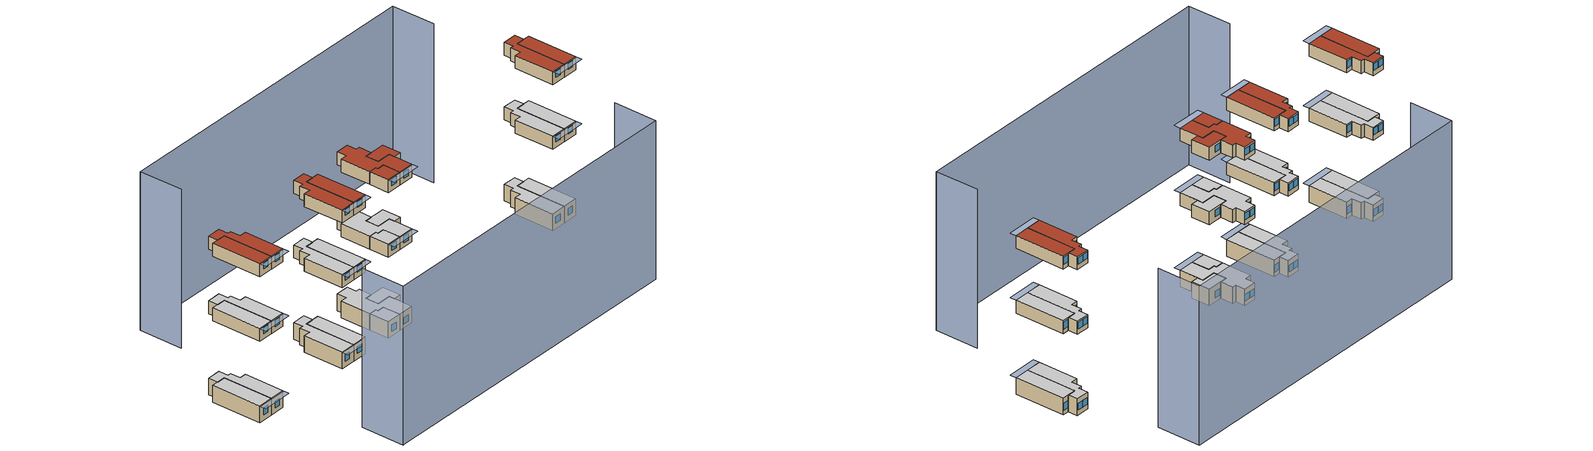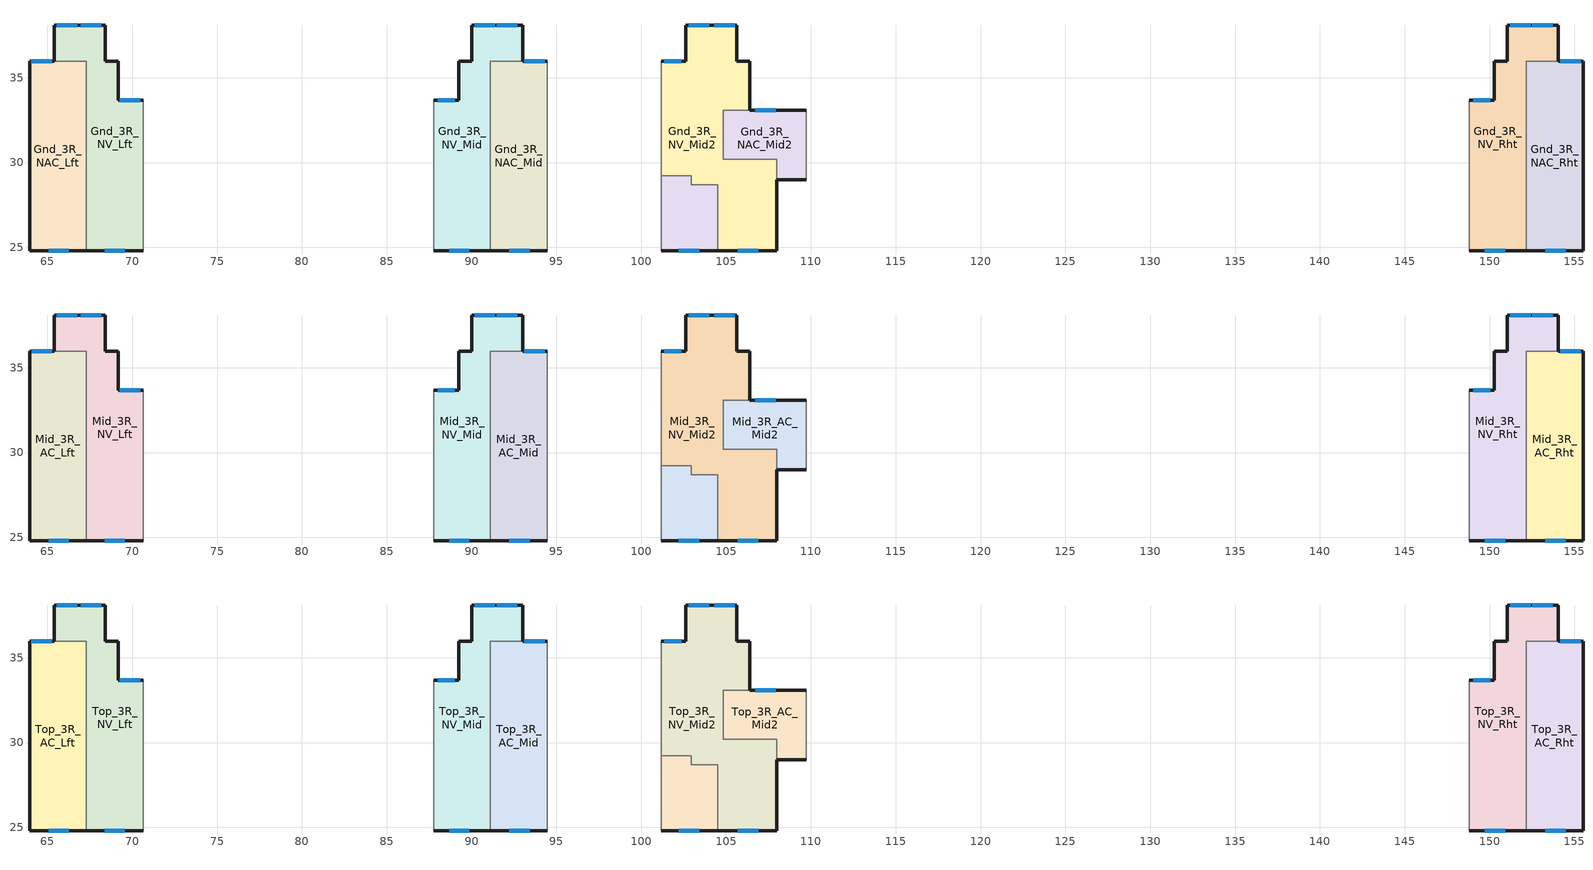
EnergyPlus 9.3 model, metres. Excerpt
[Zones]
Gnd_3R_NAC_Mid2
 floor ground (Exterior Floor): 104.52,28.69 104.52,24.8 101.17,24.8 101.17,29.23 102.94,29.23 102.94,28.69 z0; 109.72,33.07 109.72,28.97 107.99,28.97 107.99,30.19 104.83,30.19 104.83,33.07 z0
 wall outside (Exterior Wall): 101.17,24.8 104.52,24.8 / 107.99,28.97 109.72,28.97 / 109.72,33.07 106.39,33.07 z0:3.6
 wall to Gnd_3R_NV_Mid2 (Interior Wall): 104.52,24.8 104.52,28.69 102.94,28.69 102.94,29.23 101.17,29.23 / 106.39,33.07 104.83,33.07 104.83,30.19 107.99,30.19 107.99,28.97 z0:3.6
 wall adiabatic (Interior Wall): 101.17,29.23 101.17,24.8 / 109.72,28.97 109.72,33.07 z0:3.6
 window (Exterior Window): 107.93,33.07 106.73,33.07 z0.87:2.28; 102.2,24.8 103.4,24.8 z1:2.41
 ceiling adiabatic (Interior Ceiling): 101.17,29.23 101.17,24.8 104.52,24.8 104.52,28.69 102.94,28.69 102.94,29.23 z3.6; 104.83,33.07 104.83,30.19 107.99,30.19 107.99,28.97 109.72,28.97 109.72,33.07 z3.6
Gnd_3R_NV_Mid2
 floor ground (Exterior Floor): 106.39,35.97 106.39,33.07 104.83,33.07 104.83,30.19 107.99,30.19 107.99,24.8 104.52,24.8 104.52,28.69 102.94,28.69 102.94,29.23 101.17,29.23 101.17,35.97 102.62,35.97 102.62,38.09 105.62,38.09 105.62,35.97 z0
 wall outside (Exterior Wall): 106.39,33.07 106.39,35.97 105.62,35.97 105.62,38.09 102.62,38.09 102.62,35.97 101.17,35.97 / 104.52,24.8 107.99,24.8 107.99,28.97 z0:3.6
 wall adiabatic (Interior Wall): 101.17,35.97 101.17,29.23 z0:3.6
 window (Exterior Window): 104,38.09 102.8,38.09 / 105.5,38.09 104.3,38.09 z0.98:2.39; 105.69,24.8 106.89,24.8 z0.86:2.28; 102.35,35.97 101.35,35.97 z0.95:2.08
 ceiling adiabatic (Interior Ceiling): 102.62,38.09 102.62,35.97 101.17,35.97 101.17,29.23 102.94,29.23 102.94,28.69 104.52,28.69 104.52,24.8 107.99,24.8 107.99,30.19 104.83,30.19 104.83,33.07 106.39,33.07 106.39,35.97 105.62,35.97 105.62,38.09 z3.6
Gnd_3R_NV_Mid
 floor ground (Exterior Floor): 93.01,38.09 93.01,35.97 91.11,35.97 91.11,24.8 87.76,24.8 87.76,33.68 89.24,33.68 89.24,35.97 90.01,35.97 90.01,38.09 z0
 wall outside (Exterior Wall): 87.76,24.8 91.11,24.8 / 93.01,35.97 93.01,38.09 90.01,38.09 90.01,35.97 89.24,35.97 89.24,33.68 87.76,33.68 z0:3.6
 wall adiabatic (Interior Wall): 87.76,33.68 87.76,24.8 z0:3.6
 wall to Gnd_3R_NAC_Mid (Interior Wall): 91.11,24.8 91.11,35.97 93.01,35.97 z0:3.6
 window (Exterior Window): 89,33.68 88,33.68 z0.97:2.1; 92.68,38.09 91.48,38.09 / 91.38,38.09 90.18,38.09 z1.05:2.46; 88.67,24.8 89.87,24.8 z1.17:2.59
 ceiling adiabatic (Interior Ceiling): 90.01,38.09 90.01,35.97 89.24,35.97 89.24,33.68 87.76,33.68 87.76,24.8 91.11,24.8 91.11,35.97 93.01,35.97 93.01,38.09 z3.6
Gnd_3R_NAC_Mid
 floor ground (Exterior Floor): 94.46,35.97 94.46,24.8 91.11,24.8 91.11,35.97 z0
 wall outside (Exterior Wall): 91.11,24.8 94.46,24.8 / 94.46,35.97 93.01,35.97 z0:3.6
 wall adiabatic (Interior Wall): 94.46,24.8 94.46,35.97 z0:3.6
 window (Exterior Window): 94.32,35.97 93.12,35.97 z0.93:2.45; 92.23,24.8 93.43,24.8 z1.17:2.58
 ceiling adiabatic (Interior Ceiling): 91.11,35.97 91.11,24.8 94.46,24.8 94.46,35.97 z3.6
Gnd_3R_NV_Rht
 floor ground (Exterior Floor): 154.05,38.09 154.05,35.97 152.15,35.97 152.15,24.8 148.8,24.8 148.8,33.68 150.29,33.68 150.29,35.97 151.05,35.97 151.05,38.09 z0
 wall outside (Exterior Wall): 154.05,35.97 154.05,38.09 151.05,38.09 151.05,35.97 150.29,35.97 150.29,33.68 148.8,33.68 / 148.8,24.8 152.15,24.8 z0:3.6
 wall to Gnd_3R_NAC_Rht (Interior Wall): 152.15,24.8 152.15,35.97 154.05,35.97 z0:3.6
 wall adiabatic (Interior Wall): 148.8,33.68 148.8,24.8 z0:3.6
 window (Exterior Window): 152.42,38.09 151.22,38.09 / 153.73,38.09 152.53,38.09 z1.05:2.46; 150.04,33.68 149.04,33.68 z0.97:2.1; 149.72,24.8 150.92,24.8 z1.17:2.59
 ceiling adiabatic (Interior Ceiling): 151.05,38.09 151.05,35.97 150.29,35.97 150.29,33.68 148.8,33.68 148.8,24.8 152.15,24.8 152.15,35.97 154.05,35.97 154.05,38.09 z3.6
Gnd_3R_NAC_Rht
 floor ground (Exterior Floor): 155.51,35.97 155.51,24.8 152.15,24.8 152.15,35.97 z0
 wall outside (Exterior Wall): 152.15,24.8 155.51,24.8 155.51,35.97 154.05,35.97 z0:3.6
 window (Exterior Window): 153.27,24.8 154.47,24.8 z1.17:2.58; 155.36,35.97 154.16,35.97 z0.93:2.45
 ceiling adiabatic (Interior Ceiling): 152.15,35.97 152.15,24.8 155.51,24.8 155.51,35.97 z3.6
Gnd_3R_NAC_Lft
 floor ground (Exterior Floor): 67.29,35.97 67.29,24.8 63.94,24.8 63.94,35.97 z0
 wall outside (Exterior Wall): 65.39,35.97 63.94,35.97 63.94,24.8 67.29,24.8 z0:3.6
 wall to Gnd_3R_NV_Lft (Interior Wall): 67.29,24.8 67.29,35.97 65.39,35.97 z0:3.6
 window (Exterior Window): 65.06,24.8 66.26,24.8 z1.17:2.58; 65.24,35.97 64.04,35.97 z1.14:2.65
 ceiling adiabatic (Interior Ceiling): 63.94,35.97 63.94,24.8 67.29,24.8 67.29,35.97 z3.6
Gnd_3R_NV_Lft
 floor ground (Exterior Floor): 69.16,35.97 69.16,33.68 70.65,33.68 70.65,24.8 67.29,24.8 67.29,35.97 65.39,35.97 65.39,38.09 68.39,38.09 68.39,35.97 z0
 wall outside (Exterior Wall): 67.29,24.8 70.65,24.8 / 70.65,33.68 69.16,33.68 69.16,35.97 68.39,35.97 68.39,38.09 65.39,38.09 65.39,35.97 z0:3.6
 wall adiabatic (Interior Wall): 70.65,24.8 70.65,33.68 z0:3.6
 window (Exterior Window): 68.37,24.8 69.57,24.8 z1.05:2.47; 66.74,38.09 65.54,38.09 / 68.16,38.09 66.96,38.09 z1.08:2.5; 70.47,33.68 69.27,33.68 z0.93:2.45
 ceiling adiabatic (Interior Ceiling): 65.39,38.09 65.39,35.97 67.29,35.97 67.29,24.8 70.65,24.8 70.65,33.68 69.16,33.68 69.16,35.97 68.39,35.97 68.39,38.09 z3.6
Mid_3R_AC_Mid2
 floor adiabatic (Interior Floor): 104.52,28.69 104.52,24.8 101.17,24.8 101.17,29.23 102.94,29.23 102.94,28.69 z17.6; 109.72,33.07 109.72,28.97 107.99,28.97 107.99,30.19 104.83,30.19 104.83,33.07 z17.6
 wall outside (Exterior Wall): 101.17,24.8 104.52,24.8 / 107.99,28.97 109.72,28.97 / 109.72,33.07 106.39,33.07 z17.6:20.4
 wall adiabatic (Interior Wall): 101.17,29.23 101.17,24.8 / 109.72,28.97 109.72,33.07 z17.6:20.4
 wall to Gnd_3R_NV_Mid2 (Interior Wall): 104.52,24.8 104.52,28.69 102.94,28.69 102.94,29.23 101.17,29.23 / 106.39,33.07 104.83,33.07 104.83,30.19 107.99,30.19 107.99,28.97 z17.6:20.4
 window (Exterior Window): 102.2,24.8 103.4,24.8 z18.6:20.01; 107.93,33.07 106.73,33.07 z18.47:19.88
 ceiling adiabatic (Interior Ceiling): 101.17,29.23 101.17,24.8 104.52,24.8 104.52,28.69 102.94,28.69 102.94,29.23 z20.4; 104.83,33.07 104.83,30.19 107.99,30.19 107.99,28.97 109.72,28.97 109.72,33.07 z20.4
Mid_3R_NV_Lft
 floor adiabatic (Interior Floor): 69.16,35.97 69.16,33.68 70.65,33.68 70.65,24.8 67.29,24.8 67.29,35.97 65.39,35.97 65.39,38.09 68.39,38.09 68.39,35.97 z17.6
 wall outside (Exterior Wall): 70.65,33.68 69.16,33.68 69.16,35.97 68.39,35.97 68.39,38.09 65.39,38.09 65.39,35.97 / 67.29,24.8 70.65,24.8 z17.6:20.4
 wall to Mid_3R_AC_Lft (Interior Wall): 65.39,35.97 67.29,35.97 67.29,24.8 z17.6:20.4
 wall adiabatic (Interior Wall): 70.65,24.8 70.65,33.68 z17.6:20.4
 window (Exterior Window): 68.37,24.8 69.57,24.8 z18.65:20.07; 70.47,33.68 69.27,33.68 z18.53:20.05; 68.16,38.09 66.96,38.09 / 66.74,38.09 65.54,38.09 z18.68:20.1
 ceiling adiabatic (Interior Ceiling): 65.39,38.09 65.39,35.97 67.29,35.97 67.29,24.8 70.65,24.8 70.65,33.68 69.16,33.68 69.16,35.97 68.39,35.97 68.39,38.09 z20.4
Mid_3R_NV_Rht
 floor adiabatic (Interior Floor): 154.05,38.09 154.05,35.97 152.15,35.97 152.15,24.8 148.8,24.8 148.8,33.68 150.29,33.68 150.29,35.97 151.05,35.97 151.05,38.09 z17.6
 wall outside (Exterior Wall): 154.05,35.97 154.05,38.09 151.05,38.09 151.05,35.97 150.29,35.97 150.29,33.68 148.8,33.68 / 148.8,24.8 152.15,24.8 z17.6:20.4
 wall to Gnd_3R_NAC_Rht (Interior Wall): 152.15,24.8 152.15,35.97 154.05,35.97 z17.6:20.4
 wall adiabatic (Interior Wall): 148.8,33.68 148.8,24.8 z17.6:20.4
 window (Exterior Window): 149.72,24.8 150.92,24.8 z18.77:20.19; 153.73,38.09 152.53,38.09 / 152.42,38.09 151.22,38.09 z18.65:20.06; 150.04,33.68 149.04,33.68 z18.57:19.7
 ceiling adiabatic (Interior Ceiling): 151.05,38.09 151.05,35.97 150.29,35.97 150.29,33.68 148.8,33.68 148.8,24.8 152.15,24.8 152.15,35.97 154.05,35.97 154.05,38.09 z20.4
Mid_3R_AC_Rht
 floor adiabatic (Interior Floor): 155.51,35.97 155.51,24.8 152.15,24.8 152.15,35.97 z17.6
 wall outside (Exterior Wall): 152.15,24.8 155.51,24.8 155.51,35.97 154.05,35.97 z17.6:20.4
 window (Exterior Window): 153.27,24.8 154.47,24.8 z18.77:20.18; 155.36,35.97 154.16,35.97 z18.53:20.05
 ceiling adiabatic (Interior Ceiling): 152.15,35.97 152.15,24.8 155.51,24.8 155.51,35.97 z20.4
Mid_3R_NV_Mid
 floor adiabatic (Interior Floor): 93.01,38.09 93.01,35.97 91.11,35.97 91.11,24.8 87.76,24.8 87.76,33.68 89.24,33.68 89.24,35.97 90.01,35.97 90.01,38.09 z17.6
 wall outside (Exterior Wall): 93.01,35.97 93.01,38.09 90.01,38.09 90.01,35.97 89.24,35.97 89.24,33.68 87.76,33.68 / 87.76,24.8 91.11,24.8 z17.6:20.4
 wall to Gnd_3R_NAC_Mid (Interior Wall): 91.11,24.8 91.11,35.97 93.01,35.97 z17.6:20.4
 window (Exterior Window): 88.67,24.8 89.87,24.8 z18.77:20.19; 92.68,38.09 91.48,38.09 / 91.38,38.09 90.18,38.09 z18.65:20.06; 89,33.68 88,33.68 z18.57:19.7
 ceiling adiabatic (Interior Ceiling): 90.01,38.09 90.01,35.97 89.24,35.97 89.24,33.68 87.76,33.68 87.76,24.8 91.11,24.8 91.11,35.97 93.01,35.97 93.01,38.09 z20.4
Mid_3R_AC_Lft
 floor adiabatic (Interior Floor): 67.29,35.97 67.29,24.8 63.94,24.8 63.94,35.97 z17.6
 wall outside (Exterior Wall): 65.39,35.97 63.94,35.97 63.94,24.8 67.29,24.8 z17.6:20.4
 window (Exterior Window): 65.06,24.8 66.26,24.8 z18.77:20.18; 65.26,35.97 64.06,35.97 z18.16:19.68
 ceiling adiabatic (Interior Ceiling): 63.94,35.97 63.94,24.8 67.29,24.8 67.29,35.97 z20.4
Mid_3R_NV_Mid2
 floor adiabatic (Interior Floor): 106.39,35.97 106.39,33.07 104.83,33.07 104.83,30.19 107.99,30.19 107.99,24.8 104.52,24.8 104.52,28.69 102.94,28.69 102.94,29.23 101.17,29.23 101.17,35.97 102.62,35.97 102.62,38.09 105.62,38.09 105.62,35.97 z17.6
 wall outside (Exterior Wall): 104.52,24.8 107.99,24.8 107.99,28.97 / 106.39,33.07 106.39,35.97 105.62,35.97 105.62,38.09 102.62,38.09 102.62,35.97 101.17,35.97 z17.6:20.4
 wall adiabatic (Interior Wall): 101.17,35.97 101.17,29.23 z17.6:20.4
 window (Exterior Window): 105.5,38.09 104.3,38.09 / 104,38.09 102.8,38.09 z18.58:19.99; 102.35,35.97 101.35,35.97 z18.55:19.68; 105.69,24.8 106.89,24.8 z18.46:19.88
 ceiling adiabatic (Interior Ceiling): 102.62,38.09 102.62,35.97 101.17,35.97 101.17,29.23 102.94,29.23 102.94,28.69 104.52,28.69 104.52,24.8 107.99,24.8 107.99,30.19 104.83,30.19 104.83,33.07 106.39,33.07 106.39,35.97 105.62,35.97 105.62,38.09 z20.4
Mid_3R_AC_Mid
 floor adiabatic (Interior Floor): 94.46,35.97 94.46,24.8 91.11,24.8 91.11,35.97 z17.6
 wall outside (Exterior Wall): 91.11,24.8 94.46,24.8 / 94.46,35.97 93.01,35.97 z17.6:20.4
 wall adiabatic (Interior Wall): 94.46,24.8 94.46,35.97 z17.6:20.4
 window (Exterior Window): 92.23,24.8 93.43,24.8 z18.77:20.18; 94.32,35.97 93.12,35.97 z18.53:20.05
 ceiling adiabatic (Interior Ceiling): 91.11,35.97 91.11,24.8 94.46,24.8 94.46,35.97 z20.4
Top_3R_AC_Mid2
 floor adiabatic (Interior Floor): 104.52,28.69 104.52,24.8 101.17,24.8 101.17,29.23 102.94,29.23 102.94,28.69 z31.6; 109.72,33.07 109.72,28.97 107.99,28.97 107.99,30.19 104.83,30.19 104.83,33.07 z31.6
 wall outside (Exterior Wall): 101.17,24.8 104.52,24.8 / 107.99,28.97 109.72,28.97 / 109.72,33.07 106.39,33.07 z31.6:34.4
 wall adiabatic (Interior Wall): 101.17,29.23 101.17,24.8 / 109.72,28.97 109.72,33.07 z31.6:34.4
 wall to Gnd_3R_NV_Mid2 (Interior Wall): 104.52,24.8 104.52,28.69 102.94,28.69 102.94,29.23 101.17,29.23 / 106.39,33.07 104.83,33.07 104.83,30.19 107.99,30.19 107.99,28.97 z31.6:34.4
 window (Exterior Window): 102.2,24.8 103.4,24.8 z32.6:34.01; 107.93,33.07 106.73,33.07 z32.47:33.88
 roof outside (Green Roof): 101.17,29.23 101.17,24.8 104.52,24.8 104.52,28.69 102.94,28.69 102.94,29.23 z34.4; 104.83,33.07 104.83,30.19 107.99,30.19 107.99,28.97 109.72,28.97 109.72,33.07 z34.4
Top_3R_NV_Lft
 floor adiabatic (Interior Floor): 69.16,35.97 69.16,33.68 70.65,33.68 70.65,24.8 67.29,24.8 67.29,35.97 65.39,35.97 65.39,38.09 68.39,38.09 68.39,35.97 z31.6
 wall outside (Exterior Wall): 70.65,33.68 69.16,33.68 69.16,35.97 68.39,35.97 68.39,38.09 65.39,38.09 65.39,35.97 / 67.29,24.8 70.65,24.8 z31.6:34.4
 wall to Top_3R_AC_Lft (Interior Wall): 65.39,35.97 67.29,35.97 67.29,24.8 z31.6:34.4
 wall adiabatic (Interior Wall): 70.65,24.8 70.65,33.68 z31.6:34.4
 window (Exterior Window): 68.37,24.8 69.57,24.8 z32.65:34.07; 70.47,33.68 69.27,33.68 z32.53:34.05; 68.16,38.09 66.96,38.09 / 66.74,38.09 65.54,38.09 z32.68:34.1
 roof outside (Green Roof): 65.39,38.09 65.39,35.97 67.29,35.97 67.29,24.8 70.65,24.8 70.65,33.68 69.16,33.68 69.16,35.97 68.39,35.97 68.39,38.09 z34.4
Top_3R_AC_Mid
 floor adiabatic (Interior Floor): 94.46,35.97 94.46,24.8 91.11,24.8 91.11,35.97 z31.6
 wall outside (Exterior Wall): 91.11,24.8 94.46,24.8 / 94.46,35.97 93.01,35.97 z31.6:34.4
 wall adiabatic (Interior Wall): 94.46,24.8 94.46,35.97 z31.6:34.4
 window (Exterior Window): 92.23,24.8 93.43,24.8 z32.77:34.18; 94.32,35.97 93.12,35.97 z32.53:34.05
 roof outside (Green Roof): 91.11,35.97 91.11,24.8 94.46,24.8 94.46,35.97 z34.4
Top_3R_NV_Rht
 floor adiabatic (Interior Floor): 154.05,38.09 154.05,35.97 152.15,35.97 152.15,24.8 148.8,24.8 148.8,33.68 150.29,33.68 150.29,35.97 151.05,35.97 151.05,38.09 z31.6
 wall outside (Exterior Wall): 154.05,35.97 154.05,38.09 151.05,38.09 151.05,35.97 150.29,35.97 150.29,33.68 148.8,33.68 / 148.8,24.8 152.15,24.8 z31.6:34.4
 wall to Gnd_3R_NAC_Rht (Interior Wall): 152.15,24.8 152.15,35.97 154.05,35.97 z31.6:34.4
 wall adiabatic (Interior Wall): 148.8,33.68 148.8,24.8 z31.6:34.4
 window (Exterior Window): 149.72,24.8 150.92,24.8 z32.77:34.19; 153.73,38.09 152.53,38.09 / 152.42,38.09 151.22,38.09 z32.65:34.06; 150.04,33.68 149.04,33.68 z32.57:33.7
 roof outside (Green Roof): 151.05,38.09 151.05,35.97 150.29,35.97 150.29,33.68 148.8,33.68 148.8,24.8 152.15,24.8 152.15,35.97 154.05,35.97 154.05,38.09 z34.4
Top_3R_AC_Rht
 floor adiabatic (Interior Floor): 155.51,35.97 155.51,24.8 152.15,24.8 152.15,35.97 z31.6
 wall outside (Exterior Wall): 152.15,24.8 155.51,24.8 155.51,35.97 154.05,35.97 z31.6:34.4
 window (Exterior Window): 153.27,24.8 154.47,24.8 z32.77:34.18; 155.36,35.97 154.16,35.97 z32.53:34.05
 roof outside (Green Roof): 152.15,35.97 152.15,24.8 155.51,24.8 155.51,35.97 z34.4
Top_3R_AC_Lft
 floor adiabatic (Interior Floor): 67.29,35.97 67.29,24.8 63.94,24.8 63.94,35.97 z31.6
 wall outside (Exterior Wall): 65.39,35.97 63.94,35.97 63.94,24.8 67.29,24.8 z31.6:34.4
 window (Exterior Window): 65.06,24.8 66.26,24.8 z32.77:34.18; 65.25,35.97 64.05,35.97 z32.24:33.75
 roof outside (Green Roof): 63.94,35.97 63.94,24.8 67.29,24.8 67.29,35.97 z34.4
Top_3R_NV_Mid
 floor adiabatic (Interior Floor): 93.01,38.09 93.01,35.97 91.11,35.97 91.11,24.8 87.76,24.8 87.76,33.68 89.24,33.68 89.24,35.97 90.01,35.97 90.01,38.09 z31.6
 wall outside (Exterior Wall): 93.01,35.97 93.01,38.09 90.01,38.09 90.01,35.97 89.24,35.97 89.24,33.68 87.76,33.68 / 87.76,24.8 91.11,24.8 z31.6:34.4
 wall to Gnd_3R_NAC_Mid (Interior Wall): 91.11,24.8 91.11,35.97 93.01,35.97 z31.6:34.4
 wall adiabatic (Interior Wall): 87.76,33.68 87.76,24.8 z31.6:34.4
 window (Exterior Window): 88.67,24.8 89.87,24.8 z32.77:34.19; 92.68,38.09 91.48,38.09 / 91.38,38.09 90.18,38.09 z32.65:34.06; 89,33.68 88,33.68 z32.57:33.7
 roof outside (Green Roof): 90.01,38.09 90.01,35.97 89.24,35.97 89.24,33.68 87.76,33.68 87.76,24.8 91.11,24.8 91.11,35.97 93.01,35.97 93.01,38.09 z34.4
Top_3R_NV_Mid2
 floor adiabatic (Interior Floor): 106.39,35.97 106.39,33.07 104.83,33.07 104.83,30.19 107.99,30.19 107.99,24.8 104.52,24.8 104.52,28.69 102.94,28.69 102.94,29.23 101.17,29.23 101.17,35.97 102.62,35.97 102.62,38.09 105.62,38.09 105.62,35.97 z31.6
 wall outside (Exterior Wall): 104.52,24.8 107.99,24.8 107.99,28.97 / 106.39,33.07 106.39,35.97 105.62,35.97 105.62,38.09 102.62,38.09 102.62,35.97 101.17,35.97 z31.6:34.4
 wall adiabatic (Interior Wall): 101.17,35.97 101.17,29.23 z31.6:34.4
 window (Exterior Window): 105.5,38.09 104.3,38.09 / 104,38.09 102.8,38.09 z32.58:33.99; 102.35,35.97 101.35,35.97 z32.55:33.68; 105.69,24.8 106.89,24.8 z32.46:33.88
 roof outside (Green Roof): 102.62,38.09 102.62,35.97 101.17,35.97 101.17,29.23 102.94,29.23 102.94,28.69 104.52,28.69 104.52,24.8 107.99,24.8 107.99,30.19 104.83,30.19 104.83,33.07 106.39,33.07 106.39,35.97 105.62,35.97 105.62,38.09 z34.4
shading: 147.77,9.33 147.77,-0.38 / 147.77,-0.38 74.62,-0.38 / 74.62,-0.38 74.62,9.33 / 147.77,52.05 147.77,61.76 / 147.77,61.76 74.62,61.76 / 74.62,61.76 74.62,52.05 z0:34.4; 63.94,24.8 63.94,23.43 70.65,23.43 70.65,24.8 z3.6; 87.76,24.8 87.76,23.43 94.46,23.43 94.46,24.8 z3.6; 148.8,24.8 148.8,23.43 155.51,23.43 155.51,24.8 z20.4; 148.8,24.8 148.8,23.43 155.51,23.43 155.51,24.8 z3.6; 87.76,24.8 87.76,23.43 94.46,23.43 94.46,24.8 z20.4; 148.8,24.8 148.8,23.43 155.51,23.43 155.51,24.8 z34.4; 87.76,24.8 87.76,23.43 94.46,23.43 94.46,24.8 z34.4; 63.94,24.8 63.94,23.43 70.65,23.43 70.65,24.8 z34.4; 101.17,24.8 101.17,23.43 107.99,23.43 107.99,24.8 z3.6; 101.17,24.8 101.17,23.43 107.99,23.43 107.99,24.8 z20.4; 101.17,24.8 101.17,23.43 107.99,23.43 107.99,24.8 z34.4; 63.94,24.8 63.94,23.43 70.65,23.43 70.65,24.8 z20.4
[Building]
Blk7: North Axis {deg}=351.6; Terrain=Urban; Loads Convergence Tolerance Value {W}=0.04; Temperature Convergence Tolerance Value {deltaC}=0.4; Solar Distribution=FullExterior; Maximum Number of Warmup Days=25
[Site:Location]
Singapore: Latitude {deg}=1.3; Longitude {deg}=103.8; Time Zone {hr}=8; Elevation {m}=6
[Site:GroundTemperature:BuildingSurface]
18, 18, 18, 18, 24, 24.3, 24, 18, 18, 18, 18, 18
[Material] Roughness=MediumRough
Name | Thickness {m} | Conductivity {W/m-K} | Density {kg/m3} | Specific Heat {J/kg-K} | Thermal Absorptance | Solar Absorptance | Visible Absorptance
M11 100mm lightweight concrete | 0.1016 | 0.53 | 1280 | 840 | 0.9 | 0.5 | 0.5
M15 150mm heavyweight concrete | 0.15 | 1.95 | 2240 | 900 | 0.9 | 0.2 | 0.7
Roof concrete | 0.15 | 1.442 | 2240 | 900
Cement plaster | 0.005 | 0.533 | 1280 | 840
Ferrocement | 0.03 | 0.836 | 1280 | 900
Polyethylene | 0.075 | 0.024 | 24 | 303
[Material:AirGap]
F05 Ceiling air space resistance: Thermal Resistance {m2-K/W}=0.18
[Material:RoofVegetation]
green_roof: Height of Plants {m}=0.2; Leaf Area Index=2.5; Leaf Reflectivity=0.22; Leaf Emissivity=0.95; Minimum Stomatal Resistance {s/m}=180; Soil Layer=Green Roof Soil; Roughness=MediumRough; Thickness {m}=0.1; Conductivity of Dry Soil {W/m-K}=0.35; Density of Dry Soil {kg/m3}=1100; Specific Heat of Dry Soil {J/kg-K}=1200; Thermal Absorptance=0.9; Solar Absorptance=0.7; Visible Absorptance=0.75; Saturation Volumetric Moisture Content of the Soil Layer=0.3; Residual Volumetric Moisture Content of the Soil Layer=0.01; Initial Volumetric Moisture Content of the Soil Layer=0.1; Moisture Diffusion Calculation Method=Simple
[WindowMaterial:Glazing]
Clear 6mm: Optical Data Type=SpectralAverage; Thickness {m}=0.006; Solar Transmittance at Normal Incidence=0.837; Front Side Solar Reflectance at Normal Incidence=0.075; Back Side Solar Reflectance at Normal Incidence=0.075; Visible Transmittance at Normal Incidence=0.898; Front Side Visible Reflectance at Normal Incidence=0.081; Back Side Visible Reflectance at Normal Incidence=0.081; Infrared Transmittance at Normal Incidence=0; Front Side Infrared Hemispherical Emissivity=0.84; Back Side Infrared Hemispherical Emissivity=0.84; Conductivity {W/m-K}=0.9
[Construction]
Exterior Window: Clear 6mm
Interior Ceiling; Interior Floor; Exterior Floor: M15 150mm heavyweight concrete
Interior Wall: M11 100mm lightweight concrete
Exterior Wall: M15 150mm heavyweight concrete, Polyethylene, Cement plaster
Green Roof: green_roof, Ferrocement, F05 Ceiling air space resistance, Roof concrete, Cement plaster
[Zone]
Name | Multiplier | Floor Area {m2}
Gnd_3R_NAC_Mid2 | 1 | 30
Gnd_3R_NV_Mid2 | 1 | 55
Gnd_3R_NV_Mid; Gnd_3R_NV_Rht; Gnd_3R_NV_Lft; Mid_3R_NV_Lft; Mid_3R_NV_Rht; Top_3R_NV_Lft; Top_3R_NV_Rht | 1 | 40
Gnd_3R_NAC_Mid; Gnd_3R_NAC_Rht; Gnd_3R_NAC_Lft; Mid_3R_AC_Rht; Mid_3R_AC_Lft; Top_3R_AC_Rht; Top_3R_AC_Lft | 1 | 37
Mid_3R_AC_Mid2; Top_3R_AC_Mid2 | 6 | 30
Mid_3R_NV_Mid; Top_3R_NV_Mid | 4 | 40
Mid_3R_NV_Mid2; Top_3R_NV_Mid2 | 6 | 55
Mid_3R_AC_Mid; Top_3R_AC_Mid | 4 | 37
[ZoneList]
AC Zones: Top_3R_AC_Lft, Mid_3R_AC_Mid, Mid_3R_AC_Mid2, Mid_3R_AC_Lft, Top_3R_AC_Mid2, Top_3R_AC_Rht, Top_3R_AC_Mid, Mid_3R_AC_Rht
[Shading:Overhang:Projection] Height above Window or Door {m}=0.1; Tilt Angle from Window/Door {deg}=0; Left extension from Window/Door Width {m}=0; Right extension from Window/Door Width {m}=0; Depth as Fraction of Window/Door Height=0.5
Name | Window or Door
Overhang_9B19D6 | 9B19D6
Overhang_4BBE32 | 4BBE32
Overhang_3CC912 | 3CC912
Overhang_5C02CA | 5C02CA
Overhang_7807BB | 7807BB
Overhang_D0B56C | D0B56C
Overhang_F0171B | F0171B
Overhang_F6C20E | F6C20E
Overhang_C6D9BB | C6D9BB
Overhang_9BDED2 | 9BDED2
Overhang_A8D3AE | A8D3AE
Overhang_DC887A | DC887A
Overhang_7B4B22 | 7B4B22
Overhang_C55811 | C55811
Overhang_8ECBCC | 8ECBCC
Overhang_D919F4 | D919F4
Overhang_3C0ECF | 3C0ECF
Overhang_4182D5 | 4182D5
Overhang_C7CB71 | C7CB71
Overhang_656C49 | 656C49
Overhang_EF34E7 | EF34E7
Overhang_E012F6 | E012F6
Overhang_421611 | 421611
Overhang_27260D | 27260D
Overhang_69B3C6 | 69B3C6
Overhang_F0F00C | F0F00C
Overhang_265AE9 | 265AE9
Overhang_1B2AB0 | 1B2AB0
Overhang_5D703E | 5D703E
Overhang_C85C4C | C85C4C
Overhang_8DAF8D | 8DAF8D
Overhang_3FB956 | 3FB956
Overhang_96BCDA | 96BCDA
Overhang_C2DD8D | C2DD8D
Overhang_23DAAD | 23DAAD
Overhang_94BA8A | 94BA8A
Overhang_7BA5DE | 7BA5DE
Overhang_8BFBF7 | 8BFBF7
Overhang_A50407 | A50407
Overhang_864E4C | 864E4C
Overhang_E26F8E | E26F8E
Overhang_F7ED9D | F7ED9D
Overhang_B1BC35 | B1BC35
Overhang_A79403 | A79403
Overhang_F8E398 | F8E398
Overhang_653A8A | 653A8A
Overhang_953913 | 953913
Overhang_699E7C | 699E7C
Overhang_C5516B | C5516B
Overhang_3134EF | 3134EF
Overhang_5877D0 | 5877D0
Overhang_8C1A09 | 8C1A09
Overhang_87FB35 | 87FB35
Overhang_8A7124 | 8A7124
Overhang_AAA4E4 | AAA4E4
Overhang_BB81B1 | BB81B1
Overhang_6A1CD1 | 6A1CD1
Overhang_19CB71 | 19CB71
Overhang_18F863 | 18F863
Overhang_E42E53 | E42E53
Overhang_C2FD0D | C2FD0D
Overhang_6C2720 | 6C2720
Overhang_A2960A | A2960A
Overhang_CDF435 | CDF435
Overhang_8580C7 | 8580C7
Overhang_A6C9BD | A6C9BD
Overhang_B4D7D4 | B4D7D4
Overhang_1FB167 | 1FB167
Overhang_4B0C75 | 4B0C75
Overhang_EC5B03 | EC5B03
Overhang_CDCD3D | CDCD3D
Overhang_210899 | 210899
[ZoneVentilation:DesignFlowRate]
Natural Ventilation: Zone or ZoneList=AC Zones; Schedule=Ventilation Schedule; Design Flow Rate Calculation Method=AirChanges/Hour; Air Changes per Hour {1/hr}=53; Ventilation Type=Natural; Fan Total Efficiency=1; Constant Term Coefficient=1; Minimum Indoor Temperature {C}=20; Maximum Indoor Temperature {C}=40; Delta Temperature {deltaC}=-100; Minimum Outdoor Temperature {C}=23; Maximum Outdoor Temperature {C}=34; Maximum Wind Speed {m/s}=9
[HVACTemplate:Thermostat] Constant Heating Setpoint {C}=0
Name | Cooling Setpoint Schedule | Constant Cooling Setpoint {C}
AC zones | Cooling Setpoint Schedule
Non-AC zones |  | 50
[HVACTemplate:Zone:IdealLoadsAirSystem] Template Thermostat=AC zones; Maximum Heating Supply Air Temperature {C}=50; Minimum Cooling Supply Air Temperature {C}=13; Maximum Heating Supply Air Humidity Ratio {kgWater/kgDryAir}=0.0156; Minimum Cooling Supply Air Humidity Ratio {kgWater/kgDryAir}=0.0077; Heating Limit=NoLimit; Cooling Limit=NoLimit; Dehumidification Control Type=ConstantSensibleHeatRatio; Cooling Sensible Heat Ratio=0.6; Humidification Control Type=None; Humidification Setpoint {percent}=30; Outdoor Air Method=None; Outdoor Air Flow Rate per Person {m3/s}=0.00944; Demand Controlled Ventilation Type=None; Outdoor Air Economizer Type=NoEconomizer; Heat Recovery Type=None; Sensible Heat Recovery Effectiveness=0.7; Latent Heat Recovery Effectiveness=0.65
Top_3R_AC_Mid2; Top_3R_AC_Lft; Top_3R_AC_Mid; Top_3R_AC_Rht; Mid_3R_AC_Mid2; Mid_3R_AC_Lft; Mid_3R_AC_Mid; Mid_3R_AC_Rht
[Schedule:Compact]
Cooling Setpoint Schedule: Through: 12/31, For: Weekdays, Until: 06:00, 25, Until: 23:30, 100, Until: 24:00, 25, For: Weekends, Until: 06:00, 25, Until: 23:30, 100, Until: 24:00, 25
Ventilation Schedule: Through: 12/31, For: Weekdays, Until: 06:00, 0, Until: 23:30, 1, Until: 24:00, 0, For: Weekends, Until: 06:50, 0, Until: 23:30, 1, Until: 24:00, 0
